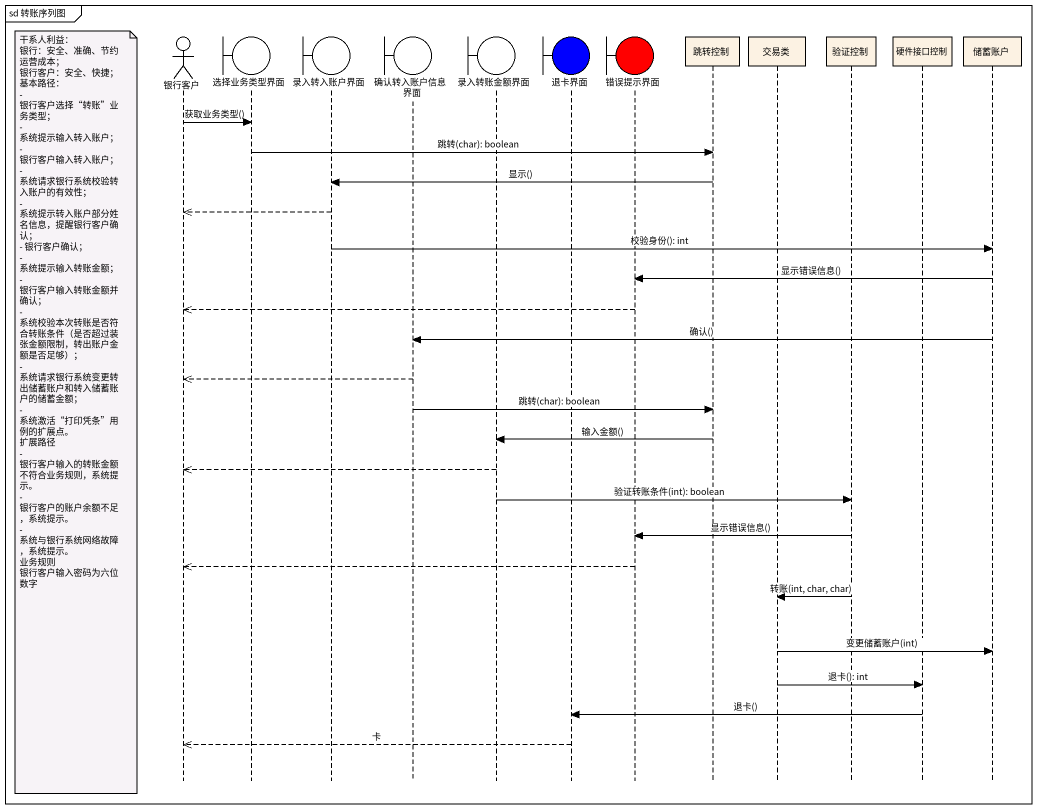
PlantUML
@startuml
mainframe sd 转账序列图
hide footbox
actor 银行客户
boundary 选择业务类型界面
boundary 录入转入账户界面
boundary 确认转入账户信息界面
boundary 录入转账金额界面
boundary 退卡界面 #0000FF
boundary 错误提示界面 #FF0000
participant 跳转控制
participant 交易类
participant 验证控制
participant 硬件接口控制
participant 储蓄账户

银行客户 -> 选择业务类型界面 : 获取业务类型()
选择业务类型界面 -> 跳转控制 : 跳转(char): boolean
跳转控制 -> 录入转入账户界面 : 显示()
录入转入账户界面 -->> 银行客户
录入转入账户界面 -> 储蓄账户 : 校验身份(): int
储蓄账户 -> 错误提示界面 : 显示错误信息()
错误提示界面 -->> 银行客户
储蓄账户 -> 确认转入账户信息界面 : 确认()
确认转入账户信息界面 -->> 银行客户
确认转入账户信息界面 -> 跳转控制 : 跳转(char): boolean
note left of 银行客户
  干系人利益：
  银行：安全、准确、节约运营成本；
  银行客户：安全、快捷；
  基本路径：
  - 银行客户选择“转账”业务类型；
  - 系统提示输入转入账户；
  - 银行客户输入转入账户；
  - 系统请求银行系统校验转入账户的有效性；
  - 系统提示转入账户部分姓名信息，提醒银行客户确认；
  - 银行客户确认；
  - 系统提示输入转账金额；
  - 银行客户输入转账金额并确认；
  - 系统校验本次转账是否符合转账条件（是否超过装张金额限制，转出账户金额是否足够）；
  - 系统请求银行系统变更转出储蓄账户和转入储蓄账户的储蓄金额；
  - 系统激活“打印凭条”用例的扩展点。
  扩展路径
  - 银行客户输入的转账金额不符合业务规则，系统提示。
  - 银行客户的账户余额不足，系统提示。
  - 系统与银行系统网络故障，系统提示。
  业务规则
  银行客户输入密码为六位数字
end note
跳转控制 -> 录入转账金额界面 : 输入金额()
录入转账金额界面 -->> 银行客户
录入转账金额界面 -> 验证控制 : 验证转账条件(int): boolean
验证控制 -> 错误提示界面 : 显示错误信息()
错误提示界面 -->> 银行客户
验证控制 -> 交易类 : 转账(int, char, char)
交易类 -> 储蓄账户 : 变更储蓄账户(int)
交易类 -> 硬件接口控制 : 退卡(): int
硬件接口控制 -> 退卡界面 : 退卡()
退卡界面 -->> 银行客户 : 卡
@enduml
